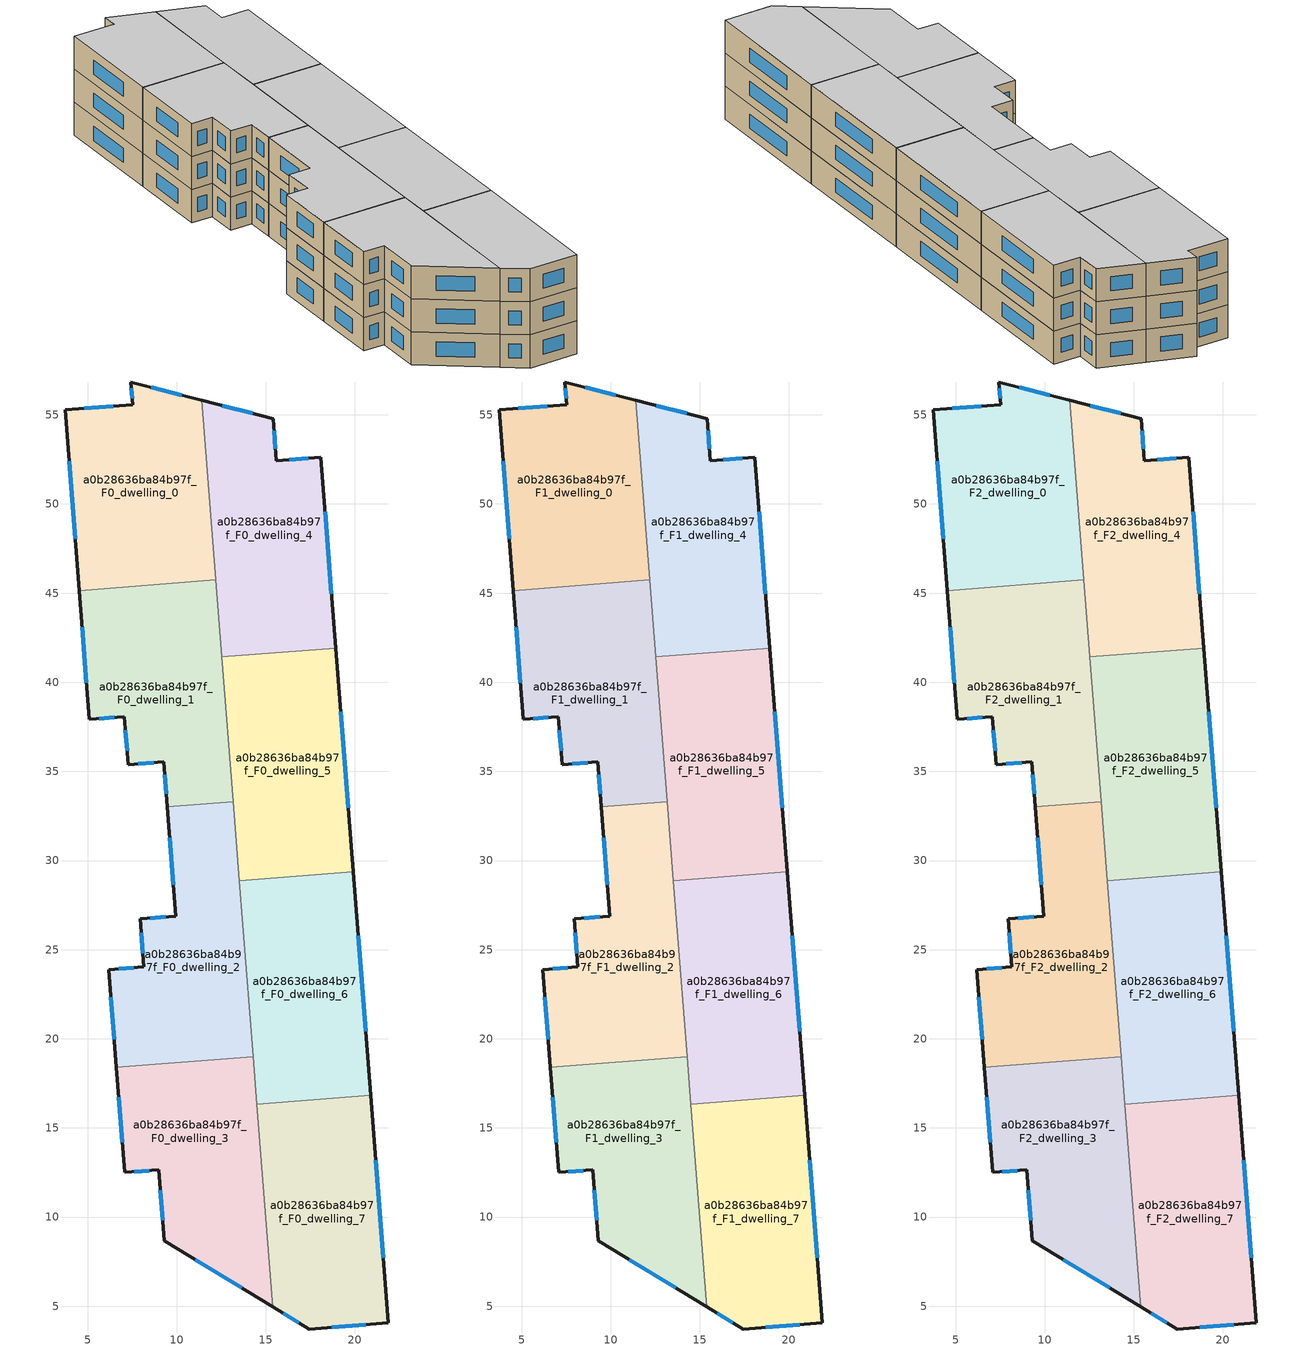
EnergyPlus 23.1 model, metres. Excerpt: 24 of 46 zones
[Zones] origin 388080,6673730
a0b28636ba84b97f_F0_dwelling_0
 floor ground (EU_floor_Construction): 11.41,55.81 12.2,45.74 4.53,45.14 3.74,55.28 7.53,55.58 7.43,56.84 z0
 wall outside (EU_wall_Construction): 11.41,55.81 7.43,56.84 7.53,55.58 3.74,55.28 4.53,45.14 z0:3
 wall to a0b28636ba84b97f_F0_dwelling_1 (EU_wall_Construction): 4.53,45.14 12.2,45.74 z0:3
 wall to a0b28636ba84b97f_F0_dwelling_4 (EU_wall_Construction): 12.2,45.74 11.41,55.81 z0:3
 window (EU_Window_Construction): 10.27,56.11 8.57,56.55 / 3.97,52.39 4.31,48.04 / 6.44,55.49 4.82,55.37 / 7.45,56.48 7.5,55.94 z0.86:2.14
a0b28636ba84b97f_F0_dwelling_1
 floor ground (EU_floor_Construction): 12.2,45.74 13.17,33.31 9.47,33.02 9.27,35.54 7.28,35.38 7.07,38.07 5.1,37.92 4.53,45.14 z0
 wall outside (EU_wall_Construction): 4.53,45.14 5.1,37.92 7.07,38.07 7.28,35.38 9.27,35.54 9.47,33.02 z0:3
 wall to a0b28636ba84b97f_F0_dwelling_5 (EU_wall_Construction): 13.17,33.31 12.54,41.42 z0:3
 wall to a0b28636ba84b97f_F0_dwelling_2 (EU_wall_Construction): 9.47,33.02 13.17,33.31 z0:3
 wall to a0b28636ba84b97f_F0_dwelling_4 (EU_wall_Construction): 12.54,41.42 12.2,45.74 z0:3
 window (EU_Window_Construction): 5.66,37.96 6.5,38.03 / 4.69,43.08 4.94,39.98 / 9.32,34.82 9.41,33.74 / 7.84,35.43 8.7,35.49 / 7.12,37.3 7.22,36.15 z0.86:2.14
a0b28636ba84b97f_F0_dwelling_2
 floor ground (EU_floor_Construction): 13.17,33.31 14.28,19 6.62,18.41 6.19,23.88 8.16,24.04 7.95,26.73 9.94,26.89 9.47,33.02 z0
 wall outside (EU_wall_Construction): 9.47,33.02 9.94,26.89 7.95,26.73 8.16,24.04 6.19,23.88 6.62,18.41 z0:3
 wall to a0b28636ba84b97f_F0_dwelling_3 (EU_wall_Construction): 6.62,18.41 14.28,19 z0:3
 wall to a0b28636ba84b97f_F0_dwelling_6 (EU_wall_Construction): 14.28,19 13.52,28.88 z0:3
 wall to a0b28636ba84b97f_F0_dwelling_5 (EU_wall_Construction): 13.51,28.88 13.17,33.31 z0:3
 window (EU_Window_Construction): 9.37,26.84 8.52,26.77 / 9.6,31.27 9.81,28.64 / 6.31,22.32 6.5,19.97 / 7.6,23.99 6.75,23.93 / 8.01,25.96 8.1,24.81 z0.86:2.14
a0b28636ba84b97f_F0_dwelling_3
 floor ground (EU_floor_Construction): 14.28,19 15.38,4.97 9.31,8.68 9,12.65 7.08,12.5 6.62,18.41 z0
 wall outside (EU_wall_Construction): 6.62,18.41 7.08,12.5 9,12.65 9.31,8.68 15.38,4.97 z0:3
 wall to a0b28636ba84b97f_F0_dwelling_7 (EU_wall_Construction): 15.38,4.97 14.49,16.33 z0:3
 wall to a0b28636ba84b97f_F0_dwelling_6 (EU_wall_Construction): 14.49,16.33 14.29,19.01 z0:3
 window (EU_Window_Construction): 11.04,7.62 13.64,6.03 / 9.09,11.52 9.22,9.81 / 7.63,12.55 8.45,12.61 / 6.75,16.72 6.95,14.19 z0.86:2.14
a0b28636ba84b97f_F0_dwelling_4
 floor ground (EU_floor_Construction): 18.08,52.62 18.92,41.92 12.54,41.42 11.41,55.81 15.41,54.78 15.59,52.42 z0
 wall outside (EU_wall_Construction): 18.92,41.92 18.08,52.62 15.59,52.42 15.41,54.78 11.41,55.81 z0:3
 wall to a0b28636ba84b97f_F0_dwelling_5 (EU_wall_Construction): 12.54,41.42 18.92,41.92 z0:3
 window (EU_Window_Construction): 17.37,52.56 16.3,52.48 / 18.68,44.98 18.32,49.56 / 14.27,55.08 12.56,55.52 / 15.54,53.1 15.46,54.11 z0.86:2.14
a0b28636ba84b97f_F0_dwelling_5
 floor ground (EU_floor_Construction): 18.92,41.92 19.9,29.37 13.52,28.88 12.54,41.42 z0
 wall outside (EU_wall_Construction): 19.9,29.37 18.92,41.92 z0:3
 wall to a0b28636ba84b97f_F0_dwelling_6 (EU_wall_Construction): 13.52,28.88 19.9,29.37 z0:3
 window (EU_Window_Construction): 19.62,32.96 19.2,38.33 z0.86:2.14
a0b28636ba84b97f_F0_dwelling_6
 floor ground (EU_floor_Construction): 19.9,29.37 20.88,16.83 14.49,16.33 13.52,28.88 z0
 wall outside (EU_wall_Construction): 20.88,16.83 19.9,29.37 z0:3
 wall to a0b28636ba84b97f_F0_dwelling_7 (EU_wall_Construction): 14.49,16.33 20.88,16.83 z0:3
 window (EU_Window_Construction): 20.6,20.41 20.18,25.79 z0.86:2.14
a0b28636ba84b97f_F0_dwelling_7
 floor ground (EU_floor_Construction): 20.88,16.83 21.87,4.07 17.43,3.72 15.38,4.97 14.49,16.33 z0
 wall outside (EU_wall_Construction): 15.38,4.97 17.43,3.72 21.87,4.07 20.88,16.83 z0:3
 window (EU_Window_Construction): 21.59,7.71 21.16,13.18 / 18.7,3.82 20.6,3.97 / 15.97,4.62 16.84,4.08 z0.86:2.14
a0b28636ba84b97f_F1_dwelling_0
 floor to a0b28636ba84b97f_F0_dwelling_0 (EU_floor_Construction): 11.41,55.81 12.2,45.74 4.53,45.14 3.74,55.28 7.53,55.58 7.43,56.84 z3
 wall outside (EU_wall_Construction): 11.41,55.81 7.43,56.84 7.53,55.58 3.74,55.28 4.53,45.14 z3:6
 wall to a0b28636ba84b97f_F1_dwelling_1 (EU_wall_Construction): 4.53,45.14 12.2,45.74 z3:6
 wall to a0b28636ba84b97f_F1_dwelling_4 (EU_wall_Construction): 12.2,45.74 11.41,55.81 z3:6
 window (EU_Window_Construction): 10.27,56.11 8.57,56.55 / 3.97,52.39 4.31,48.04 / 6.44,55.49 4.82,55.37 / 7.45,56.48 7.5,55.94 z3.86:5.14
a0b28636ba84b97f_F1_dwelling_1
 floor to a0b28636ba84b97f_F0_dwelling_1 (EU_floor_Construction): 12.2,45.74 13.17,33.31 9.47,33.02 9.27,35.54 7.28,35.38 7.07,38.07 5.1,37.92 4.53,45.14 z3
 wall outside (EU_wall_Construction): 4.53,45.14 5.1,37.92 7.07,38.07 7.28,35.38 9.27,35.54 9.47,33.02 z3:6
 wall to a0b28636ba84b97f_F1_dwelling_5 (EU_wall_Construction): 13.17,33.31 12.54,41.42 z3:6
 wall to a0b28636ba84b97f_F1_dwelling_2 (EU_wall_Construction): 9.47,33.02 13.17,33.31 z3:6
 wall to a0b28636ba84b97f_F1_dwelling_4 (EU_wall_Construction): 12.54,41.42 12.2,45.74 z3:6
 window (EU_Window_Construction): 5.66,37.96 6.5,38.03 / 4.69,43.08 4.94,39.98 / 9.32,34.82 9.41,33.74 / 7.84,35.43 8.7,35.49 / 7.12,37.3 7.22,36.15 z3.86:5.14
a0b28636ba84b97f_F1_dwelling_2
 floor to a0b28636ba84b97f_F0_dwelling_2 (EU_floor_Construction): 13.17,33.31 14.28,19 6.62,18.41 6.19,23.88 8.16,24.04 7.95,26.73 9.94,26.89 9.47,33.02 z3
 wall outside (EU_wall_Construction): 9.47,33.02 9.94,26.89 7.95,26.73 8.16,24.04 6.19,23.88 6.62,18.41 z3:6
 wall to a0b28636ba84b97f_F1_dwelling_3 (EU_wall_Construction): 6.62,18.41 14.28,19 z3:6
 wall to a0b28636ba84b97f_F1_dwelling_6 (EU_wall_Construction): 14.28,19 13.52,28.88 z3:6
 wall to a0b28636ba84b97f_F1_dwelling_5 (EU_wall_Construction): 13.51,28.88 13.17,33.31 z3:6
 window (EU_Window_Construction): 9.37,26.84 8.52,26.77 / 9.6,31.27 9.81,28.64 / 6.31,22.32 6.5,19.97 / 7.6,23.99 6.75,23.93 / 8.01,25.96 8.1,24.81 z3.86:5.14
a0b28636ba84b97f_F1_dwelling_3
 floor to a0b28636ba84b97f_F0_dwelling_3 (EU_floor_Construction): 14.28,19 15.38,4.97 9.31,8.68 9,12.65 7.08,12.5 6.62,18.41 z3
 wall outside (EU_wall_Construction): 6.62,18.41 7.08,12.5 9,12.65 9.31,8.68 15.38,4.97 z3:6
 wall to a0b28636ba84b97f_F1_dwelling_7 (EU_wall_Construction): 15.38,4.97 14.49,16.33 z3:6
 wall to a0b28636ba84b97f_F1_dwelling_6 (EU_wall_Construction): 14.49,16.33 14.29,19.01 z3:6
 window (EU_Window_Construction): 11.04,7.62 13.64,6.03 / 9.09,11.52 9.22,9.81 / 7.63,12.55 8.45,12.61 / 6.75,16.72 6.95,14.19 z3.86:5.14
a0b28636ba84b97f_F1_dwelling_4
 floor to a0b28636ba84b97f_F0_dwelling_4 (EU_floor_Construction): 18.08,52.62 18.92,41.92 12.54,41.42 11.41,55.81 15.41,54.78 15.59,52.42 z3
 wall outside (EU_wall_Construction): 18.92,41.92 18.08,52.62 15.59,52.42 15.41,54.78 11.41,55.81 z3:6
 wall to a0b28636ba84b97f_F1_dwelling_5 (EU_wall_Construction): 12.54,41.42 18.92,41.92 z3:6
 window (EU_Window_Construction): 17.37,52.56 16.3,52.48 / 18.68,44.98 18.32,49.56 / 14.27,55.08 12.56,55.52 / 15.54,53.1 15.46,54.11 z3.86:5.14
a0b28636ba84b97f_F1_dwelling_5
 floor to a0b28636ba84b97f_F0_dwelling_5 (EU_floor_Construction): 18.92,41.92 19.9,29.37 13.52,28.88 12.54,41.42 z3
 wall outside (EU_wall_Construction): 19.9,29.37 18.92,41.92 z3:6
 wall to a0b28636ba84b97f_F1_dwelling_6 (EU_wall_Construction): 13.52,28.88 19.9,29.37 z3:6
 window (EU_Window_Construction): 19.62,32.96 19.2,38.33 z3.86:5.14
a0b28636ba84b97f_F1_dwelling_6
 floor to a0b28636ba84b97f_F0_dwelling_6 (EU_floor_Construction): 19.9,29.37 20.88,16.83 14.49,16.33 13.52,28.88 z3
 wall outside (EU_wall_Construction): 20.88,16.83 19.9,29.37 z3:6
 wall to a0b28636ba84b97f_F1_dwelling_7 (EU_wall_Construction): 14.49,16.33 20.88,16.83 z3:6
 window (EU_Window_Construction): 20.6,20.41 20.18,25.79 z3.86:5.14
a0b28636ba84b97f_F1_dwelling_7
 floor to a0b28636ba84b97f_F0_dwelling_7 (EU_floor_Construction): 20.88,16.83 21.87,4.07 17.43,3.72 15.38,4.97 14.49,16.33 z3
 wall outside (EU_wall_Construction): 15.38,4.97 17.43,3.72 21.87,4.07 20.88,16.83 z3:6
 window (EU_Window_Construction): 21.59,7.71 21.16,13.18 / 18.7,3.82 20.6,3.97 / 15.97,4.62 16.84,4.08 z3.86:5.14
a0b28636ba84b97f_F2_dwelling_0
 floor to a0b28636ba84b97f_F1_dwelling_0 (EU_floor_Construction): 11.41,55.81 12.2,45.74 4.53,45.14 3.74,55.28 7.53,55.58 7.43,56.84 z6
 wall outside (EU_wall_Construction): 11.41,55.81 7.43,56.84 7.53,55.58 3.74,55.28 4.53,45.14 z6:9
 wall to a0b28636ba84b97f_F2_dwelling_1 (EU_wall_Construction): 4.53,45.14 12.2,45.74 z6:9
 wall to a0b28636ba84b97f_F2_dwelling_4 (EU_wall_Construction): 12.2,45.74 11.41,55.81 z6:9
 window (EU_Window_Construction): 10.27,56.11 8.57,56.55 / 3.97,52.39 4.31,48.04 / 6.44,55.49 4.82,55.37 / 7.45,56.48 7.5,55.94 z6.86:8.14
 ceiling to a0b28636ba84b97f_F3_dwelling_0 (EU_floor_Construction): 12.2,45.74 11.41,55.81 7.43,56.84 7.53,55.58 3.74,55.28 4.53,45.14 z9
a0b28636ba84b97f_F2_dwelling_1
 floor to a0b28636ba84b97f_F1_dwelling_1 (EU_floor_Construction): 12.2,45.74 13.17,33.31 9.47,33.02 9.27,35.54 7.28,35.38 7.07,38.07 5.1,37.92 4.53,45.14 z6
 wall outside (EU_wall_Construction): 4.53,45.14 5.1,37.92 7.07,38.07 7.28,35.38 9.27,35.54 9.47,33.02 z6:9
 wall to a0b28636ba84b97f_F2_dwelling_5 (EU_wall_Construction): 13.17,33.31 12.54,41.42 z6:9
 wall to a0b28636ba84b97f_F2_dwelling_2 (EU_wall_Construction): 9.47,33.02 13.17,33.31 z6:9
 wall to a0b28636ba84b97f_F2_dwelling_4 (EU_wall_Construction): 12.54,41.42 12.2,45.74 z6:9
 window (EU_Window_Construction): 5.66,37.96 6.5,38.03 / 4.69,43.08 4.94,39.98 / 9.32,34.82 9.41,33.74 / 7.84,35.43 8.7,35.49 / 7.12,37.3 7.22,36.15 z6.86:8.14
 ceiling to a0b28636ba84b97f_F3_dwelling_1 (EU_floor_Construction): 13.17,33.31 12.2,45.74 4.53,45.14 5.1,37.92 7.07,38.07 7.28,35.38 9.27,35.54 9.47,33.02 z9
a0b28636ba84b97f_F2_dwelling_2
 floor to a0b28636ba84b97f_F1_dwelling_2 (EU_floor_Construction): 13.17,33.31 14.28,19 6.62,18.41 6.19,23.88 8.16,24.04 7.95,26.73 9.94,26.89 9.47,33.02 z6
 wall outside (EU_wall_Construction): 9.47,33.02 9.94,26.89 7.95,26.73 8.16,24.04 6.19,23.88 6.62,18.41 z6:9
 wall to a0b28636ba84b97f_F2_dwelling_3 (EU_wall_Construction): 6.62,18.41 14.28,19 z6:9
 wall to a0b28636ba84b97f_F2_dwelling_6 (EU_wall_Construction): 14.28,19 13.52,28.88 z6:9
 wall to a0b28636ba84b97f_F2_dwelling_5 (EU_wall_Construction): 13.51,28.88 13.17,33.31 z6:9
 window (EU_Window_Construction): 9.37,26.84 8.52,26.77 / 9.6,31.27 9.81,28.64 / 6.31,22.32 6.5,19.97 / 7.6,23.99 6.75,23.93 / 8.01,25.96 8.1,24.81 z6.86:8.14
 ceiling to a0b28636ba84b97f_F3_dwelling_2 (EU_floor_Construction): 14.28,19 13.17,33.31 9.47,33.02 9.94,26.89 7.95,26.73 8.16,24.04 6.19,23.88 6.62,18.41 z9
a0b28636ba84b97f_F2_dwelling_3
 floor to a0b28636ba84b97f_F1_dwelling_3 (EU_floor_Construction): 14.28,19 15.38,4.97 9.31,8.68 9,12.65 7.08,12.5 6.62,18.41 z6
 wall outside (EU_wall_Construction): 6.62,18.41 7.08,12.5 9,12.65 9.31,8.68 15.38,4.97 z6:9
 wall to a0b28636ba84b97f_F2_dwelling_7 (EU_wall_Construction): 15.38,4.97 14.49,16.33 z6:9
 wall to a0b28636ba84b97f_F2_dwelling_6 (EU_wall_Construction): 14.49,16.33 14.29,19.01 z6:9
 window (EU_Window_Construction): 11.04,7.62 13.64,6.03 / 9.09,11.52 9.22,9.81 / 7.63,12.55 8.45,12.61 / 6.75,16.72 6.95,14.19 z6.86:8.14
 ceiling to a0b28636ba84b97f_F3_dwelling_3 (EU_floor_Construction): 15.38,4.97 14.28,19 6.62,18.41 7.08,12.5 9,12.65 9.31,8.68 z9
a0b28636ba84b97f_F2_dwelling_4
 floor to a0b28636ba84b97f_F1_dwelling_4 (EU_floor_Construction): 18.08,52.62 18.92,41.92 12.54,41.42 11.41,55.81 15.41,54.78 15.59,52.42 z6
 wall outside (EU_wall_Construction): 18.92,41.92 18.08,52.62 15.59,52.42 15.41,54.78 11.41,55.81 z6:9
 wall to a0b28636ba84b97f_F2_dwelling_5 (EU_wall_Construction): 12.54,41.42 18.92,41.92 z6:9
 window (EU_Window_Construction): 17.37,52.56 16.3,52.48 / 18.68,44.98 18.32,49.56 / 14.27,55.08 12.56,55.52 / 15.54,53.1 15.46,54.11 z6.86:8.14
 ceiling to a0b28636ba84b97f_F3_dwelling_4 (EU_floor_Construction): 18.92,41.92 18.08,52.62 15.59,52.42 15.41,54.78 11.41,55.81 12.54,41.42 z9
a0b28636ba84b97f_F2_dwelling_5
 floor to a0b28636ba84b97f_F1_dwelling_5 (EU_floor_Construction): 18.92,41.92 19.9,29.37 13.52,28.88 12.54,41.42 z6
 wall outside (EU_wall_Construction): 19.9,29.37 18.92,41.92 z6:9
 wall to a0b28636ba84b97f_F2_dwelling_6 (EU_wall_Construction): 13.52,28.88 19.9,29.37 z6:9
 window (EU_Window_Construction): 19.62,32.96 19.2,38.33 z6.86:8.14
 ceiling to a0b28636ba84b97f_F3_dwelling_5 (EU_floor_Construction): 19.9,29.37 18.92,41.92 12.54,41.42 13.52,28.88 z9
a0b28636ba84b97f_F2_dwelling_6
 floor to a0b28636ba84b97f_F1_dwelling_6 (EU_floor_Construction): 19.9,29.37 20.88,16.83 14.49,16.33 13.52,28.88 z6
 wall outside (EU_wall_Construction): 20.88,16.83 19.9,29.37 z6:9
 wall to a0b28636ba84b97f_F2_dwelling_7 (EU_wall_Construction): 14.49,16.33 20.88,16.83 z6:9
 window (EU_Window_Construction): 20.6,20.41 20.18,25.79 z6.86:8.14
 ceiling to a0b28636ba84b97f_F3_dwelling_6 (EU_floor_Construction): 20.88,16.83 19.9,29.37 13.52,28.88 14.49,16.33 z9
a0b28636ba84b97f_F2_dwelling_7
 floor to a0b28636ba84b97f_F1_dwelling_7 (EU_floor_Construction): 20.88,16.83 21.87,4.07 17.43,3.72 15.38,4.97 14.49,16.33 z6
 wall outside (EU_wall_Construction): 15.38,4.97 17.43,3.72 21.87,4.07 20.88,16.83 z6:9
 window (EU_Window_Construction): 21.59,7.71 21.16,13.18 / 18.7,3.82 20.6,3.97 / 15.97,4.62 16.84,4.08 z6.86:8.14
 ceiling to a0b28636ba84b97f_F3_dwelling_7 (EU_floor_Construction): 21.87,4.07 20.88,16.83 14.49,16.33 15.38,4.97 17.43,3.72 z9
[Building]
EU S2 Campaign: North Axis=0; Terrain=City; Solar Distribution=FullExterior
[Site:Location]
Helsinki-Vantaa.AP: Latitude=60.317; Longitude=24.963; Time Zone=2; Elevation=54.6
[SizingPeriod:WeatherFileDays]
AnnualSizingPeriod: Begin Month=1; Begin Day of Month=1; End Month=12; End Day of Month=31; Day of Week for Start Day=Monday; Use Weather File Daylight Saving Period=No; Use Weather File Rain and Snow Indicators=No
[MATERIAL]
EU_InternalMass_Material: Roughness=MediumRough; Thickness=0.1; Conductivity=1; Density=1800; Specific Heat=900; Thermal Absorptance=0.9; Solar Absorptance=0.7; Visible Absorptance=0.7
[MATERIAL:NOMASS] Roughness=MediumRough; Thermal Absorptance=0.9; Solar Absorptance=0.7; Visible Absorptance=0.7
Name | Thermal Resistance
EU_wall_NoMass | 5.91765
EU_floor_NoMass | 6.2875
[WINDOWMATERIAL:SIMPLEGLAZINGSYSTEM]
EU_Window_SimpleGlazing: UFactor=0.994035; Solar Heat Gain Coefficient=0.7; Visible Transmittance=0.7
[CONSTRUCTION]
EU_wall_Construction: EU_wall_NoMass
EU_floor_Construction: EU_floor_NoMass
EU_Window_Construction: EU_Window_SimpleGlazing
EU_InternalMass_Construction: EU_InternalMass_Material
[ZONE] Type=1; Multiplier=1; Ceiling Height=autocalculate; Floor Area=autocalculate; Part of Total Floor Area=Yes
Name | Volume
a0b28636ba84b97f_F0_dwelling_0; a0b28636ba84b97f_F1_dwelling_0; a0b28636ba84b97f_F2_dwelling_0; a0b28636ba84b97f_F0_dwelling_1; a0b28636ba84b97f_F1_dwelling_1; a0b28636ba84b97f_F2_dwelling_1 | 241.641
a0b28636ba84b97f_F0_dwelling_2; a0b28636ba84b97f_F1_dwelling_2; a0b28636ba84b97f_F2_dwelling_2 | 241.643
a0b28636ba84b97f_F0_dwelling_3; a0b28636ba84b97f_F1_dwelling_3; a0b28636ba84b97f_F2_dwelling_3 | 241.639
a0b28636ba84b97f_F0_dwelling_4; a0b28636ba84b97f_F1_dwelling_4; a0b28636ba84b97f_F2_dwelling_4 | 241.649
a0b28636ba84b97f_F0_dwelling_5; a0b28636ba84b97f_F1_dwelling_5; a0b28636ba84b97f_F2_dwelling_5 | 241.656
a0b28636ba84b97f_F0_dwelling_6; a0b28636ba84b97f_F1_dwelling_6; a0b28636ba84b97f_F2_dwelling_6 | 241.65
a0b28636ba84b97f_F0_dwelling_7; a0b28636ba84b97f_F1_dwelling_7; a0b28636ba84b97f_F2_dwelling_7 | 241.652
[INTERNALMASS] Construction=EU_InternalMass_Construction
Name | Zone or ZoneList | Surface Area
a0b28636ba84b97f_F0_dwelling_0_EU_InternalMass | a0b28636ba84b97f_F0_dwelling_0 | 80.5469
a0b28636ba84b97f_F0_dwelling_1_EU_InternalMass | a0b28636ba84b97f_F0_dwelling_1 | 80.547
a0b28636ba84b97f_F0_dwelling_2_EU_InternalMass | a0b28636ba84b97f_F0_dwelling_2 | 80.5473
a0b28636ba84b97f_F0_dwelling_3_EU_InternalMass | a0b28636ba84b97f_F0_dwelling_3 | 80.5463
a0b28636ba84b97f_F0_dwelling_4_EU_InternalMass | a0b28636ba84b97f_F0_dwelling_4 | 80.5493
a0b28636ba84b97f_F0_dwelling_5_EU_InternalMass | a0b28636ba84b97f_F0_dwelling_5 | 80.5519
a0b28636ba84b97f_F0_dwelling_6_EU_InternalMass | a0b28636ba84b97f_F0_dwelling_6 | 80.5497
a0b28636ba84b97f_F0_dwelling_7_EU_InternalMass | a0b28636ba84b97f_F0_dwelling_7 | 80.5507
a0b28636ba84b97f_F1_dwelling_0_EU_InternalMass | a0b28636ba84b97f_F1_dwelling_0 | 80.5469
a0b28636ba84b97f_F1_dwelling_1_EU_InternalMass | a0b28636ba84b97f_F1_dwelling_1 | 80.547
a0b28636ba84b97f_F1_dwelling_2_EU_InternalMass | a0b28636ba84b97f_F1_dwelling_2 | 80.5473
a0b28636ba84b97f_F1_dwelling_3_EU_InternalMass | a0b28636ba84b97f_F1_dwelling_3 | 80.5463
a0b28636ba84b97f_F1_dwelling_4_EU_InternalMass | a0b28636ba84b97f_F1_dwelling_4 | 80.5493
a0b28636ba84b97f_F1_dwelling_5_EU_InternalMass | a0b28636ba84b97f_F1_dwelling_5 | 80.5519
a0b28636ba84b97f_F1_dwelling_6_EU_InternalMass | a0b28636ba84b97f_F1_dwelling_6 | 80.5497
a0b28636ba84b97f_F1_dwelling_7_EU_InternalMass | a0b28636ba84b97f_F1_dwelling_7 | 80.5507
a0b28636ba84b97f_F2_dwelling_0_EU_InternalMass | a0b28636ba84b97f_F2_dwelling_0 | 80.5469
a0b28636ba84b97f_F2_dwelling_1_EU_InternalMass | a0b28636ba84b97f_F2_dwelling_1 | 80.547
a0b28636ba84b97f_F2_dwelling_2_EU_InternalMass | a0b28636ba84b97f_F2_dwelling_2 | 80.5473
a0b28636ba84b97f_F2_dwelling_3_EU_InternalMass | a0b28636ba84b97f_F2_dwelling_3 | 80.5463
a0b28636ba84b97f_F2_dwelling_4_EU_InternalMass | a0b28636ba84b97f_F2_dwelling_4 | 80.5493
a0b28636ba84b97f_F2_dwelling_5_EU_InternalMass | a0b28636ba84b97f_F2_dwelling_5 | 80.5519
a0b28636ba84b97f_F2_dwelling_6_EU_InternalMass | a0b28636ba84b97f_F2_dwelling_6 | 80.5497
a0b28636ba84b97f_F2_dwelling_7_EU_InternalMass | a0b28636ba84b97f_F2_dwelling_7 | 80.5507
[OTHEREQUIPMENT] Fuel Type=Electricity; Design Level Calculation Method=Watts/Area; Power per Zone Floor Area=1; Fraction Latent=0; Fraction Radiant=0; Fraction Lost=0; Carbon Dioxide Generation Rate=0; EndUse Subcategory=EU_Step8_InternalGains
Name | Zone or ZoneList or Space or SpaceList | Schedule
EU_Step8_InternalGain_a0b28636ba84b97f_F0_dwelling_0_f000 | a0b28636ba84b97f_F0_dwelling_0 | EU_Step8_GainSchedule_a0b28636ba84b97f_F0_dwelling_0_f000
EU_Step8_InternalGain_a0b28636ba84b97f_F0_dwelling_1_f000 | a0b28636ba84b97f_F0_dwelling_1 | EU_Step8_GainSchedule_a0b28636ba84b97f_F0_dwelling_1_f000
EU_Step8_InternalGain_a0b28636ba84b97f_F0_dwelling_2_f000 | a0b28636ba84b97f_F0_dwelling_2 | EU_Step8_GainSchedule_a0b28636ba84b97f_F0_dwelling_2_f000
EU_Step8_InternalGain_a0b28636ba84b97f_F0_dwelling_3_f000 | a0b28636ba84b97f_F0_dwelling_3 | EU_Step8_GainSchedule_a0b28636ba84b97f_F0_dwelling_3_f000
EU_Step8_InternalGain_a0b28636ba84b97f_F0_dwelling_4_f000 | a0b28636ba84b97f_F0_dwelling_4 | EU_Step8_GainSchedule_a0b28636ba84b97f_F0_dwelling_4_f000
EU_Step8_InternalGain_a0b28636ba84b97f_F0_dwelling_5_f000 | a0b28636ba84b97f_F0_dwelling_5 | EU_Step8_GainSchedule_a0b28636ba84b97f_F0_dwelling_5_f000
EU_Step8_InternalGain_a0b28636ba84b97f_F0_dwelling_6_f000 | a0b28636ba84b97f_F0_dwelling_6 | EU_Step8_GainSchedule_a0b28636ba84b97f_F0_dwelling_6_f000
EU_Step8_InternalGain_a0b28636ba84b97f_F0_dwelling_7_f000 | a0b28636ba84b97f_F0_dwelling_7 | EU_Step8_GainSchedule_a0b28636ba84b97f_F0_dwelling_7_f000
EU_Step8_InternalGain_a0b28636ba84b97f_F1_dwelling_0_f000 | a0b28636ba84b97f_F1_dwelling_0 | EU_Step8_GainSchedule_a0b28636ba84b97f_F1_dwelling_0_f000
EU_Step8_InternalGain_a0b28636ba84b97f_F1_dwelling_1_f000 | a0b28636ba84b97f_F1_dwelling_1 | EU_Step8_GainSchedule_a0b28636ba84b97f_F1_dwelling_1_f000
EU_Step8_InternalGain_a0b28636ba84b97f_F1_dwelling_2_f000 | a0b28636ba84b97f_F1_dwelling_2 | EU_Step8_GainSchedule_a0b28636ba84b97f_F1_dwelling_2_f000
EU_Step8_InternalGain_a0b28636ba84b97f_F1_dwelling_3_f000 | a0b28636ba84b97f_F1_dwelling_3 | EU_Step8_GainSchedule_a0b28636ba84b97f_F1_dwelling_3_f000
EU_Step8_InternalGain_a0b28636ba84b97f_F1_dwelling_4_f000 | a0b28636ba84b97f_F1_dwelling_4 | EU_Step8_GainSchedule_a0b28636ba84b97f_F1_dwelling_4_f000
EU_Step8_InternalGain_a0b28636ba84b97f_F1_dwelling_5_f000 | a0b28636ba84b97f_F1_dwelling_5 | EU_Step8_GainSchedule_a0b28636ba84b97f_F1_dwelling_5_f000
EU_Step8_InternalGain_a0b28636ba84b97f_F1_dwelling_6_f000 | a0b28636ba84b97f_F1_dwelling_6 | EU_Step8_GainSchedule_a0b28636ba84b97f_F1_dwelling_6_f000
EU_Step8_InternalGain_a0b28636ba84b97f_F1_dwelling_7_f000 | a0b28636ba84b97f_F1_dwelling_7 | EU_Step8_GainSchedule_a0b28636ba84b97f_F1_dwelling_7_f000
EU_Step8_InternalGain_a0b28636ba84b97f_F2_dwelling_0_f000 | a0b28636ba84b97f_F2_dwelling_0 | EU_Step8_GainSchedule_a0b28636ba84b97f_F2_dwelling_0_f000
EU_Step8_InternalGain_a0b28636ba84b97f_F2_dwelling_1_f000 | a0b28636ba84b97f_F2_dwelling_1 | EU_Step8_GainSchedule_a0b28636ba84b97f_F2_dwelling_1_f000
EU_Step8_InternalGain_a0b28636ba84b97f_F2_dwelling_2_f000 | a0b28636ba84b97f_F2_dwelling_2 | EU_Step8_GainSchedule_a0b28636ba84b97f_F2_dwelling_2_f000
EU_Step8_InternalGain_a0b28636ba84b97f_F2_dwelling_3_f000 | a0b28636ba84b97f_F2_dwelling_3 | EU_Step8_GainSchedule_a0b28636ba84b97f_F2_dwelling_3_f000
EU_Step8_InternalGain_a0b28636ba84b97f_F2_dwelling_4_f000 | a0b28636ba84b97f_F2_dwelling_4 | EU_Step8_GainSchedule_a0b28636ba84b97f_F2_dwelling_4_f000
EU_Step8_InternalGain_a0b28636ba84b97f_F2_dwelling_5_f000 | a0b28636ba84b97f_F2_dwelling_5 | EU_Step8_GainSchedule_a0b28636ba84b97f_F2_dwelling_5_f000
EU_Step8_InternalGain_a0b28636ba84b97f_F2_dwelling_6_f000 | a0b28636ba84b97f_F2_dwelling_6 | EU_Step8_GainSchedule_a0b28636ba84b97f_F2_dwelling_6_f000
EU_Step8_InternalGain_a0b28636ba84b97f_F2_dwelling_7_f000 | a0b28636ba84b97f_F2_dwelling_7 | EU_Step8_GainSchedule_a0b28636ba84b97f_F2_dwelling_7_f000
[ZONEVENTILATION:DESIGNFLOWRATE] Schedule=EU_AlwaysOn; Design Flow Rate Calculation Method=AirChanges/Hour; Air Changes per Hour=0.596421; Ventilation Type=Natural; Fan Pressure Rise=0; Fan Total Efficiency=1; Constant Term Coefficient=1; Temperature Term Coefficient=0; Velocity Term Coefficient=0; Velocity Squared Term Coefficient=0; Minimum Indoor Temperature=-100; Maximum Indoor Temperature=100; Delta Temperature=-100; Minimum Outdoor Temperature=-100; Maximum Outdoor Temperature=100; Maximum Wind Speed=40
Name | Zone or ZoneList or Space or SpaceList
EU_ConstantAir_a0b28636ba84b97f_F0_dwelling_0 | a0b28636ba84b97f_F0_dwelling_0
EU_ConstantAir_a0b28636ba84b97f_F0_dwelling_1 | a0b28636ba84b97f_F0_dwelling_1
EU_ConstantAir_a0b28636ba84b97f_F0_dwelling_2 | a0b28636ba84b97f_F0_dwelling_2
EU_ConstantAir_a0b28636ba84b97f_F0_dwelling_3 | a0b28636ba84b97f_F0_dwelling_3
EU_ConstantAir_a0b28636ba84b97f_F0_dwelling_4 | a0b28636ba84b97f_F0_dwelling_4
EU_ConstantAir_a0b28636ba84b97f_F0_dwelling_5 | a0b28636ba84b97f_F0_dwelling_5
EU_ConstantAir_a0b28636ba84b97f_F0_dwelling_6 | a0b28636ba84b97f_F0_dwelling_6
EU_ConstantAir_a0b28636ba84b97f_F0_dwelling_7 | a0b28636ba84b97f_F0_dwelling_7
EU_ConstantAir_a0b28636ba84b97f_F1_dwelling_0 | a0b28636ba84b97f_F1_dwelling_0
EU_ConstantAir_a0b28636ba84b97f_F1_dwelling_1 | a0b28636ba84b97f_F1_dwelling_1
EU_ConstantAir_a0b28636ba84b97f_F1_dwelling_2 | a0b28636ba84b97f_F1_dwelling_2
EU_ConstantAir_a0b28636ba84b97f_F1_dwelling_3 | a0b28636ba84b97f_F1_dwelling_3
EU_ConstantAir_a0b28636ba84b97f_F1_dwelling_4 | a0b28636ba84b97f_F1_dwelling_4
EU_ConstantAir_a0b28636ba84b97f_F1_dwelling_5 | a0b28636ba84b97f_F1_dwelling_5
EU_ConstantAir_a0b28636ba84b97f_F1_dwelling_6 | a0b28636ba84b97f_F1_dwelling_6
EU_ConstantAir_a0b28636ba84b97f_F1_dwelling_7 | a0b28636ba84b97f_F1_dwelling_7
EU_ConstantAir_a0b28636ba84b97f_F2_dwelling_0 | a0b28636ba84b97f_F2_dwelling_0
EU_ConstantAir_a0b28636ba84b97f_F2_dwelling_1 | a0b28636ba84b97f_F2_dwelling_1
EU_ConstantAir_a0b28636ba84b97f_F2_dwelling_2 | a0b28636ba84b97f_F2_dwelling_2
EU_ConstantAir_a0b28636ba84b97f_F2_dwelling_3 | a0b28636ba84b97f_F2_dwelling_3
EU_ConstantAir_a0b28636ba84b97f_F2_dwelling_4 | a0b28636ba84b97f_F2_dwelling_4
EU_ConstantAir_a0b28636ba84b97f_F2_dwelling_5 | a0b28636ba84b97f_F2_dwelling_5
EU_ConstantAir_a0b28636ba84b97f_F2_dwelling_6 | a0b28636ba84b97f_F2_dwelling_6
EU_ConstantAir_a0b28636ba84b97f_F2_dwelling_7 | a0b28636ba84b97f_F2_dwelling_7
[HVACTEMPLATE:THERMOSTAT] Constant Heating Setpoint=20; Constant Cooling Setpoint=50
EU_HeatOnly_a0b28636ba84b97f_F0_dwelling_0; EU_HeatOnly_a0b28636ba84b97f_F0_dwelling_1; EU_HeatOnly_a0b28636ba84b97f_F0_dwelling_2; EU_HeatOnly_a0b28636ba84b97f_F0_dwelling_3; EU_HeatOnly_a0b28636ba84b97f_F0_dwelling_4; EU_HeatOnly_a0b28636ba84b97f_F0_dwelling_5; EU_HeatOnly_a0b28636ba84b97f_F0_dwelling_6; EU_HeatOnly_a0b28636ba84b97f_F0_dwelling_7; EU_HeatOnly_a0b28636ba84b97f_F1_dwelling_0; EU_HeatOnly_a0b28636ba84b97f_F1_dwelling_1; EU_HeatOnly_a0b28636ba84b97f_F1_dwelling_2; EU_HeatOnly_a0b28636ba84b97f_F1_dwelling_3; EU_HeatOnly_a0b28636ba84b97f_F1_dwelling_4; EU_HeatOnly_a0b28636ba84b97f_F1_dwelling_5; EU_HeatOnly_a0b28636ba84b97f_F1_dwelling_6; EU_HeatOnly_a0b28636ba84b97f_F1_dwelling_7; EU_HeatOnly_a0b28636ba84b97f_F2_dwelling_0; EU_HeatOnly_a0b28636ba84b97f_F2_dwelling_1; EU_HeatOnly_a0b28636ba84b97f_F2_dwelling_2; EU_HeatOnly_a0b28636ba84b97f_F2_dwelling_3; EU_HeatOnly_a0b28636ba84b97f_F2_dwelling_4; EU_HeatOnly_a0b28636ba84b97f_F2_dwelling_5; EU_HeatOnly_a0b28636ba84b97f_F2_dwelling_6; EU_HeatOnly_a0b28636ba84b97f_F2_dwelling_7; EU_HeatOnly_a0b28636ba84b97f_F3_dwelling_0; EU_HeatOnly_a0b28636ba84b97f_F3_dwelling_1; EU_HeatOnly_a0b28636ba84b97f_F3_dwelling_2; EU_HeatOnly_a0b28636ba84b97f_F3_dwelling_3; EU_HeatOnly_a0b28636ba84b97f_F3_dwelling_4; EU_HeatOnly_a0b28636ba84b97f_F3_dwelling_5; EU_HeatOnly_a0b28636ba84b97f_F3_dwelling_6; EU_HeatOnly_a0b28636ba84b97f_F3_dwelling_7; EU_HeatOnly_a0b28636ba84b97f_F4_dwelling_0; EU_HeatOnly_a0b28636ba84b97f_F4_dwelling_1; EU_HeatOnly_a0b28636ba84b97f_F4_dwelling_2; EU_HeatOnly_a0b28636ba84b97f_F4_dwelling_3; EU_HeatOnly_a0b28636ba84b97f_F4_dwelling_4; EU_HeatOnly_a0b28636ba84b97f_F4_dwelling_5; EU_HeatOnly_a0b28636ba84b97f_F4_dwelling_6; EU_HeatOnly_a0b28636ba84b97f_F5_dwelling_0; EU_HeatOnly_a0b28636ba84b97f_F5_dwelling_1; EU_HeatOnly_a0b28636ba84b97f_F5_dwelling_2; EU_HeatOnly_a0b28636ba84b97f_F5_dwelling_3; EU_HeatOnly_a0b28636ba84b97f_F5_dwelling_4; EU_HeatOnly_a0b28636ba84b97f_F5_dwelling_5; EU_HeatOnly_a0b28636ba84b97f_F5_dwelling_6
[HVACTEMPLATE:ZONE:IDEALLOADSAIRSYSTEM] System Availability Schedule=EU_AlwaysOn; Maximum Heating Supply Air Temperature=50; Minimum Cooling Supply Air Temperature=13; Maximum Heating Supply Air Humidity Ratio=0.0156; Minimum Cooling Supply Air Humidity Ratio=0.0077; Heating Limit=NoLimit; Cooling Limit=NoLimit; Heating Availability Schedule=EU_AlwaysOn; Cooling Availability Schedule=EU_CoolingOff; Dehumidification Control Type=ConstantSensibleHeatRatio; Cooling Sensible Heat Ratio=0.7; Dehumidification Setpoint=60; Humidification Control Type=None; Humidification Setpoint=30; Outdoor Air Method=None; Outdoor Air Flow Rate per Person=0.00944; Outdoor Air Flow Rate per Zone Floor Area=0; Outdoor Air Flow Rate per Zone=0; Demand Controlled Ventilation Type=None; Outdoor Air Economizer Type=NoEconomizer; Heat Recovery Type=None; Sensible Heat Recovery Effectiveness=0.7; Latent Heat Recovery Effectiveness=0.65
Name | Template Thermostat
a0b28636ba84b97f_F0_dwelling_0 | EU_HeatOnly_a0b28636ba84b97f_F0_dwelling_0
a0b28636ba84b97f_F0_dwelling_1 | EU_HeatOnly_a0b28636ba84b97f_F0_dwelling_1
a0b28636ba84b97f_F0_dwelling_2 | EU_HeatOnly_a0b28636ba84b97f_F0_dwelling_2
a0b28636ba84b97f_F0_dwelling_3 | EU_HeatOnly_a0b28636ba84b97f_F0_dwelling_3
a0b28636ba84b97f_F0_dwelling_4 | EU_HeatOnly_a0b28636ba84b97f_F0_dwelling_4
a0b28636ba84b97f_F0_dwelling_5 | EU_HeatOnly_a0b28636ba84b97f_F0_dwelling_5
a0b28636ba84b97f_F0_dwelling_6 | EU_HeatOnly_a0b28636ba84b97f_F0_dwelling_6
a0b28636ba84b97f_F0_dwelling_7 | EU_HeatOnly_a0b28636ba84b97f_F0_dwelling_7
a0b28636ba84b97f_F1_dwelling_0 | EU_HeatOnly_a0b28636ba84b97f_F1_dwelling_0
a0b28636ba84b97f_F1_dwelling_1 | EU_HeatOnly_a0b28636ba84b97f_F1_dwelling_1
a0b28636ba84b97f_F1_dwelling_2 | EU_HeatOnly_a0b28636ba84b97f_F1_dwelling_2
a0b28636ba84b97f_F1_dwelling_3 | EU_HeatOnly_a0b28636ba84b97f_F1_dwelling_3
a0b28636ba84b97f_F1_dwelling_4 | EU_HeatOnly_a0b28636ba84b97f_F1_dwelling_4
a0b28636ba84b97f_F1_dwelling_5 | EU_HeatOnly_a0b28636ba84b97f_F1_dwelling_5
a0b28636ba84b97f_F1_dwelling_6 | EU_HeatOnly_a0b28636ba84b97f_F1_dwelling_6
a0b28636ba84b97f_F1_dwelling_7 | EU_HeatOnly_a0b28636ba84b97f_F1_dwelling_7
a0b28636ba84b97f_F2_dwelling_0 | EU_HeatOnly_a0b28636ba84b97f_F2_dwelling_0
a0b28636ba84b97f_F2_dwelling_1 | EU_HeatOnly_a0b28636ba84b97f_F2_dwelling_1
a0b28636ba84b97f_F2_dwelling_2 | EU_HeatOnly_a0b28636ba84b97f_F2_dwelling_2
a0b28636ba84b97f_F2_dwelling_3 | EU_HeatOnly_a0b28636ba84b97f_F2_dwelling_3
a0b28636ba84b97f_F2_dwelling_4 | EU_HeatOnly_a0b28636ba84b97f_F2_dwelling_4
a0b28636ba84b97f_F2_dwelling_5 | EU_HeatOnly_a0b28636ba84b97f_F2_dwelling_5
a0b28636ba84b97f_F2_dwelling_6 | EU_HeatOnly_a0b28636ba84b97f_F2_dwelling_6
a0b28636ba84b97f_F2_dwelling_7 | EU_HeatOnly_a0b28636ba84b97f_F2_dwelling_7
[SIZING:ZONE] Zone Cooling Design Supply Air Temperature Input Method=SupplyAirTemperature; Zone Cooling Design Supply Air Temperature=13; Zone Heating Design Supply Air Temperature Input Method=SupplyAirTemperature; Zone Heating Design Supply Air Temperature=50; Zone Cooling Design Supply Air Humidity Ratio=0.008; Zone Heating Design Supply Air Humidity Ratio=0.008; Cooling Design Air Flow Method=DesignDay; Cooling Design Air Flow Rate=0; Cooling Minimum Air Flow per Zone Floor Area=0.000762; Cooling Minimum Air Flow=0; Cooling Minimum Air Flow Fraction=0.2; Heating Design Air Flow Method=DesignDay; Heating Design Air Flow Rate=0; Heating Maximum Air Flow per Zone Floor Area=0.002032; Heating Maximum Air Flow=0.141576; Heating Maximum Air Flow Fraction=0.3; Account for Dedicated Outdoor Air System=No; Dedicated Outdoor Air System Control Strategy=NeutralSupplyAir; Dedicated Outdoor Air Low Setpoint Temperature for Design=autosize; Dedicated Outdoor Air High Setpoint Temperature for Design=autosize; Zone Load Sizing Method=Sensible Load Only No Latent Load; Zone Latent Cooling Design Supply Air Humidity Ratio Input Method=HumidityRatioDifference; Zone Cooling Design Supply Air Humidity Ratio Difference=0.005; Zone Latent Heating Design Supply Air Humidity Ratio Input Method=HumidityRatioDifference; Zone Humidification Design Supply Air Humidity Ratio Difference=0.005
a0b28636ba84b97f_F0_dwelling_0; a0b28636ba84b97f_F0_dwelling_1; a0b28636ba84b97f_F0_dwelling_2; a0b28636ba84b97f_F0_dwelling_3; a0b28636ba84b97f_F0_dwelling_4; a0b28636ba84b97f_F0_dwelling_5; a0b28636ba84b97f_F0_dwelling_6; a0b28636ba84b97f_F0_dwelling_7; a0b28636ba84b97f_F1_dwelling_0; a0b28636ba84b97f_F1_dwelling_1; a0b28636ba84b97f_F1_dwelling_2; a0b28636ba84b97f_F1_dwelling_3; a0b28636ba84b97f_F1_dwelling_4; a0b28636ba84b97f_F1_dwelling_5; a0b28636ba84b97f_F1_dwelling_6; a0b28636ba84b97f_F1_dwelling_7; a0b28636ba84b97f_F2_dwelling_0; a0b28636ba84b97f_F2_dwelling_1; a0b28636ba84b97f_F2_dwelling_2; a0b28636ba84b97f_F2_dwelling_3; a0b28636ba84b97f_F2_dwelling_4; a0b28636ba84b97f_F2_dwelling_5; a0b28636ba84b97f_F2_dwelling_6; a0b28636ba84b97f_F2_dwelling_7
[SCHEDULE:CONSTANT]
Name | Hourly Value
EU_AlwaysOn | 1
EU_CoolingOff | 0
[SCHEDULE:FILE] Column Number=1; Rows to Skip at Top=0; Number of Hours of Data=8760; Column Separator=Comma; Interpolate to Timestep=No; Minutes per Item=60; Adjust Schedule for Daylight Savings=Yes
Name | File
EU_Step8_GainSchedule_a0b28636ba84b97f_F0_dwelling_0_f000 | ../../schedules/a0b28636ba84b97f/a0b28636ba84b97f_F0_dwelling_0_f000_gain.csv
EU_Step8_GainSchedule_a0b28636ba84b97f_F0_dwelling_1_f000 | ../../schedules/a0b28636ba84b97f/a0b28636ba84b97f_F0_dwelling_1_f000_gain.csv
EU_Step8_GainSchedule_a0b28636ba84b97f_F0_dwelling_2_f000 | ../../schedules/a0b28636ba84b97f/a0b28636ba84b97f_F0_dwelling_2_f000_gain.csv
EU_Step8_GainSchedule_a0b28636ba84b97f_F0_dwelling_3_f000 | ../../schedules/a0b28636ba84b97f/a0b28636ba84b97f_F0_dwelling_3_f000_gain.csv
EU_Step8_GainSchedule_a0b28636ba84b97f_F0_dwelling_4_f000 | ../../schedules/a0b28636ba84b97f/a0b28636ba84b97f_F0_dwelling_4_f000_gain.csv
EU_Step8_GainSchedule_a0b28636ba84b97f_F0_dwelling_5_f000 | ../../schedules/a0b28636ba84b97f/a0b28636ba84b97f_F0_dwelling_5_f000_gain.csv
EU_Step8_GainSchedule_a0b28636ba84b97f_F0_dwelling_6_f000 | ../../schedules/a0b28636ba84b97f/a0b28636ba84b97f_F0_dwelling_6_f000_gain.csv
EU_Step8_GainSchedule_a0b28636ba84b97f_F0_dwelling_7_f000 | ../../schedules/a0b28636ba84b97f/a0b28636ba84b97f_F0_dwelling_7_f000_gain.csv
EU_Step8_GainSchedule_a0b28636ba84b97f_F1_dwelling_0_f000 | ../../schedules/a0b28636ba84b97f/a0b28636ba84b97f_F1_dwelling_0_f000_gain.csv
EU_Step8_GainSchedule_a0b28636ba84b97f_F1_dwelling_1_f000 | ../../schedules/a0b28636ba84b97f/a0b28636ba84b97f_F1_dwelling_1_f000_gain.csv
EU_Step8_GainSchedule_a0b28636ba84b97f_F1_dwelling_2_f000 | ../../schedules/a0b28636ba84b97f/a0b28636ba84b97f_F1_dwelling_2_f000_gain.csv
EU_Step8_GainSchedule_a0b28636ba84b97f_F1_dwelling_3_f000 | ../../schedules/a0b28636ba84b97f/a0b28636ba84b97f_F1_dwelling_3_f000_gain.csv
EU_Step8_GainSchedule_a0b28636ba84b97f_F1_dwelling_4_f000 | ../../schedules/a0b28636ba84b97f/a0b28636ba84b97f_F1_dwelling_4_f000_gain.csv
EU_Step8_GainSchedule_a0b28636ba84b97f_F1_dwelling_5_f000 | ../../schedules/a0b28636ba84b97f/a0b28636ba84b97f_F1_dwelling_5_f000_gain.csv
EU_Step8_GainSchedule_a0b28636ba84b97f_F1_dwelling_6_f000 | ../../schedules/a0b28636ba84b97f/a0b28636ba84b97f_F1_dwelling_6_f000_gain.csv
EU_Step8_GainSchedule_a0b28636ba84b97f_F1_dwelling_7_f000 | ../../schedules/a0b28636ba84b97f/a0b28636ba84b97f_F1_dwelling_7_f000_gain.csv
EU_Step8_GainSchedule_a0b28636ba84b97f_F2_dwelling_0_f000 | ../../schedules/a0b28636ba84b97f/a0b28636ba84b97f_F2_dwelling_0_f000_gain.csv
EU_Step8_GainSchedule_a0b28636ba84b97f_F2_dwelling_1_f000 | ../../schedules/a0b28636ba84b97f/a0b28636ba84b97f_F2_dwelling_1_f000_gain.csv
EU_Step8_GainSchedule_a0b28636ba84b97f_F2_dwelling_2_f000 | ../../schedules/a0b28636ba84b97f/a0b28636ba84b97f_F2_dwelling_2_f000_gain.csv
EU_Step8_GainSchedule_a0b28636ba84b97f_F2_dwelling_3_f000 | ../../schedules/a0b28636ba84b97f/a0b28636ba84b97f_F2_dwelling_3_f000_gain.csv
EU_Step8_GainSchedule_a0b28636ba84b97f_F2_dwelling_4_f000 | ../../schedules/a0b28636ba84b97f/a0b28636ba84b97f_F2_dwelling_4_f000_gain.csv
EU_Step8_GainSchedule_a0b28636ba84b97f_F2_dwelling_5_f000 | ../../schedules/a0b28636ba84b97f/a0b28636ba84b97f_F2_dwelling_5_f000_gain.csv
EU_Step8_GainSchedule_a0b28636ba84b97f_F2_dwelling_6_f000 | ../../schedules/a0b28636ba84b97f/a0b28636ba84b97f_F2_dwelling_6_f000_gain.csv
EU_Step8_GainSchedule_a0b28636ba84b97f_F2_dwelling_7_f000 | ../../schedules/a0b28636ba84b97f/a0b28636ba84b97f_F2_dwelling_7_f000_gain.csv
